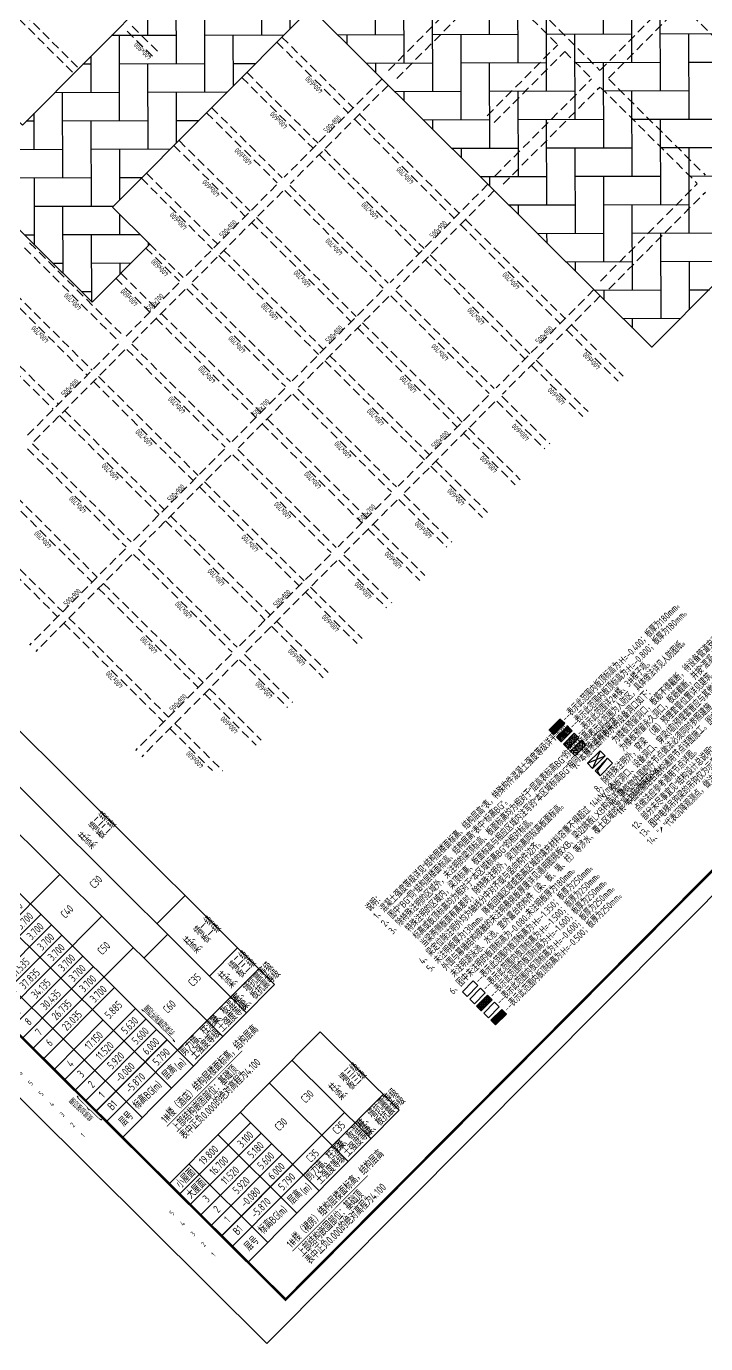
# Model space of a CAD drawing. Extents: x -10019161317 to 520012312, y -3104337261 to 7448155121.
# Drawn here: x 518829928 to 518868107, y 3499766253 to 3499840316 of the extents above; entities that cross this region are included whole.
import ezdxf
from ezdxf.enums import TextEntityAlignment as Align

# ---------------------------------------------------------------- set-up
doc = ezdxf.new("R2010")
doc.units = 0
doc.header["$LTSCALE"] = 1000
doc.header["$MEASUREMENT"] = 0
doc.linetypes.add('DASHED', pattern=[0.75, 0.5, -0.25])
doc.layers.get('0').update_dxf_attribs({"linetype": 'CONTINUOUS'})
for name, color, linetype in [('__覆盖_S-plan-20-模板施工说明_TEN259BT_设计区$0$S_PLAN_TEXT', 7, 'CONTINUOUS'), ('I区地下室基础图$0$S-DETL-TEXT_详图文字', 7, 'CONTINUOUS'), ('S02-levl-酒店_SEN24J8T_设计区$0$S02-levl_SEN243LM_设计区$0$S_TABL', 83, 'CONTINUOUS'), ('S02-levl-酒店_SEN24J8T_设计区$0$SD_TABL_NUMB', 7, 'CONTINUOUS'), ('S_BEAM', 4, 'DASHED'), ('S_BEAM_SECD_TEXT_VERT', 211, 'CONTINUOUS'), ('S_PLAN_TEXT', 7, 'CONTINUOUS'), ('S_PLAN_TOPC', 7, 'CONTINUOUS'), ('S_TABL', 83, 'CONTINUOUS'), ('S_TABL_NUMB', 7, 'CONTINUOUS')]:
    doc.layers.add(name, color=color, linetype=linetype)
doc.layers.add('DIM', color=3, linetype='CONTINUOUS', lineweight=0)
doc.layers.add('板边界', color=1, linetype='CONTINUOUS', lineweight=0)
doc.layers.add('S02-levl-酒店_SEN24J8T_设计区$0$S_POST_OTHE', color=110, linetype='CONTINUOUS', plot=False)
doc.layers.add('内框', color=8, linetype='CONTINUOUS', plot=False)
doc.styles.add('S02-levl-酒店_SEN24J8T_设计区$0$S02-levl_SEN243LM_设计区$0$TH-STYLE1', font='Stfangso_0.ttf', dxfattribs={"width": 0.7})
doc.styles.add('S02-levl-酒店_SEN24J8T_设计区$0$TH-STYLE3', font='tssdeng.shx', dxfattribs={"width": 0.7, "bigfont": 'tssdchn.shx'})
doc.styles.add('TH-STYLE3', font='tssdeng.shx', dxfattribs={"width": 0.7, "bigfont": 'tssdchn.shx'})
doc.styles.add('TSSD_Rein', font='tssdeng.shx', dxfattribs={"bigfont": 'hztxt.shx'})
doc.styles.add('样式 1', font='Tssdeng.shx', dxfattribs={"width": 0.7, "bigfont": 'Tssdchn.shx'})
doc.styles.add('黑体', font='simhei.ttf')

# ---------------------------------------------------------------- blocks, each defined once
blk = doc.blocks.new('THAPE_A0L_inner')
at = {"layer": '内框'}
blk.add_lwpolyline([(0, 0), (1189, 0), (1189, 841), (0, 841)], close=True, dxfattribs=at)
at = {"layer": '内框', "const_width": 1.4}
blk.add_lwpolyline([(25, 831), (25, 10), (1179, 10), (1179, 831)], close=True, dxfattribs=at)
at = {"layer": '内框', "style": '黑体', "width": 0.8}
blk.add_attdef('内框名称', (66.25, 846.96), '', height=9, dxfattribs=at)
blk = doc.blocks.new('CGB1')
at = {"layer": 'S_TABL'}
for p, q in [((-86636, -34144), (-86636, -40406)), ((-86636, -34144), (-74586, -34144)), ((-85061, -40406), (-85061, -34144)), ((-82735, -40406), (-82735, -34144)), ((-80976, -40406), (-80976, -34144)), ((-78642, -40406), (-78642, -34144)), ((-86636, -34977), (-80976, -34977)), ((-86636, -35810), (-80976, -35810)), ((-86636, -36644), (-80976, -36644)), ((-86636, -37477), (-80976, -37477)), ((-86636, -38310), (-76836, -38310)), ((-86636, -39144), (-78642, -39144)), ((-86636, -40406), (-78642, -40406))]:
    blk.add_line(p, q, dxfattribs=at)
for points in [[(-76836, -40406), (-76836, -34144)], [(-74586, -40406), (-74586, -34144)], [(-78642, -39144), (-74586, -39144)], [(-78642, -40406), (-77142, -40406), (-74586, -40406)]]:
    blk.add_lwpolyline(points, dxfattribs=at)
at = {"layer": 'S_TABL_NUMB', "const_width": 37.5}
blk.add_lwpolyline([(-84439, -41741), (-78436, -41741)], dxfattribs=at)
at = {"layer": 'S02-levl-酒店_SEN24J8T_设计区$0$S_POST_OTHE', "style": 'S02-levl-酒店_SEN24J8T_设计区$0$TH-STYLE3', "width": 0.7}
for s, p in [('5', (-87686, -35420)), ('4', (-87686, -36253)), ('3', (-87686, -37086)), ('2', (-87686, -37920)), ('1', (-87697, -38725))]:
    blk.add_text(s, height=300, rotation=0.62316, dxfattribs=at).set_placement(p, align=Align.MIDDLE)
at = {"layer": 'S_TABL_NUMB', "style": 'TH-STYLE3', "width": 0.7}
for s, p in [('小屋面', (-85758, -34552)), ('大屋面', (-85758, -35385)), ('3', (-85758, -36218)), ('2', (-85758, -37052)), ('1', (-85758, -37885)), ('B1', (-85758, -38718)), ('层号', (-85746, -39783)), ('(m)', (-83277, -39724)), ('(m)', (-81414, -39800))]:
    blk.add_text(s, height=450, rotation=359.99999, dxfattribs=at).set_placement(p, align=Align.MIDDLE)
for s, p in [('19.800', (-83316, -34811)), ('16.700', (-83339, -35644)), ('3.100', (-81359, -35644)), ('11.520', (-83316, -36477)), ('5.180', (-81359, -36477)), ('5.920', (-83316, -37311)), ('5.600', (-81359, -37311)), ('-0.080', (-83316, -38144)), ('6.000', (-81359, -38144)), ('-5.870', (-83316, -38977)), ('5.790', (-81359, -38977))]:
    blk.add_text(s, height=450, rotation=359.99999, dxfattribs=at).set_placement(p, align=Align.RIGHT)
for s, rotation, p in [('C30', 359.99999, (-80192, -36477)), ('C30', 359.99999, (-78035, -36417)), ('柱、墙三级', 358.8427, (-76491, -37134)), ('梁、板三级', 358.8427, (-76503, -37721)), ('C35', 359.99999, (-78035, -38917)), ('剪力墙、柱混凝', 359.99999, (-80933, -39671)), ('C35', 359.99999, (-80192, -38977)), ('梁、板混凝', 359.99999, (-78512, -39671)), ('柱、墙抗震等级', 358.8427, (-76801, -39681)), ('标高BG', 359.99999, (-84926, -39936)), ('层高', 359.99999, (-82586, -39930)), ('土强度等级', 359.99999, (-80666, -40246)), ('土强度等级', 359.99999, (-78486, -40246)), ('梁、板抗震等级', 358.8427, (-76812, -40268)), ('1#楼（裙房）结构层楼面标高，结构层高', 359.99999, (-84374, -41596)), ('上部结构嵌固部位：基础顶', 359.99999, (-84270, -42394)), ('表中正负0.000的绝对高程为4.100', 359.99999, (-84270, -43000))]:
    blk.add_text(s, height=450, rotation=rotation, dxfattribs=at).set_placement(p)
blk = doc.blocks.new('CGB')
at = {"layer": 'S_TABL'}
for p, q in [((46790, 346359), (46790, 325097)), ((46790, 346359), (58914, 346359)), ((48365, 325097), (48365, 346359)), ((50691, 325097), (50691, 346359)), ((52450, 325097), (52450, 346359)), ((54784, 325097), (54784, 346359)), ((46790, 345526), (52450, 345526)), ((46790, 344692), (52450, 344692)), ((46790, 343859), (52450, 343859)), ((46790, 343026), (52450, 343026)), ((46790, 342192), (52450, 342192)), ((46790, 341359), (52450, 341359)), ((46790, 340526), (52450, 340526)), ((46790, 339692), (52450, 339692)), ((46790, 338859), (52450, 338859)), ((46790, 338026), (54784, 338026)), ((46790, 337192), (52450, 337192)), ((46790, 336359), (52450, 336359)), ((46790, 335526), (52450, 335526)), ((46790, 334692), (54784, 334692)), ((46790, 333859), (52450, 333859)), ((46790, 333026), (52450, 333026)), ((46790, 332192), (54784, 332192)), ((56664, 332192), (58914, 332192)), ((46790, 331359), (52450, 331359)), ((54784, 331359), (56664, 331359)), ((46790, 330526), (50691, 330526)), ((46790, 329692), (52450, 329692)), ((46790, 328859), (52450, 328859)), ((46790, 328026), (52450, 328026)), ((56664, 328026), (58914, 328026)), ((46790, 327192), (52450, 327192)), ((46790, 326359), (54784, 326359)), ((46790, 325097), (54784, 325097))]:
    blk.add_line(p, q, dxfattribs=at)
for points in [[(56664, 325097), (56664, 346359)], [(58914, 325097), (58914, 346359)], [(54784, 326359), (58914, 326359)], [(54784, 325097), (56284, 325097), (58914, 325097)]]:
    blk.add_lwpolyline(points, dxfattribs=at)
at = {"layer": 'S_TABL_NUMB', "const_width": 37.5}
blk.add_lwpolyline([(48988, 323761), (54991, 323761)], dxfattribs=at)
at = {"layer": 'S02-levl-酒店_SEN24J8T_设计区$0$S02-levl_SEN243LM_设计区$0$S_TABL', "style": 'S02-levl-酒店_SEN24J8T_设计区$0$S02-levl_SEN243LM_设计区$0$TH-STYLE1'}
for s, height, width, p in [('}', 2000, 0.12, (52701, 328110)), ('{', 1500, 0.2, (46608, 327577))]:
    blk.add_text(s, height=height, rotation=0.62316, dxfattribs=dict(at, width=width)).set_placement(p, align=Align.MIDDLE)
at = {"layer": 'S02-levl-酒店_SEN24J8T_设计区$0$S_POST_OTHE', "style": 'S02-levl-酒店_SEN24J8T_设计区$0$TH-STYLE3', "width": 0.7}
for s, p in [('13', (45316, 345916)), ('12', (45316, 345083)), ('11', (45316, 344250)), ('9', (45316, 343416)), ('10', (45316, 342583)), ('9', (45316, 341750)), ('8', (45316, 340916)), ('8', (45316, 340083)), ('8', (45316, 339250)), ('8', (45316, 338416)), ('7', (45316, 337583)), ('7', (45316, 336750)), ('7', (45316, 335916)), ('6', (45316, 335083)), ('6', (45316, 334250)), ('6', (45316, 333416)), ('6', (45316, 332583)), ('6', (45316, 331750)), ('5', (45316, 330916)), ('5', (45316, 330083)), ('4', (45316, 329250)), ('3', (45316, 328416)), ('2', (45316, 327583)), ('1', (45304, 326777))]:
    blk.add_text(s, height=300, rotation=0.62316, dxfattribs=at).set_placement(p, align=Align.MIDDLE)
at = {"layer": 'S02-levl-酒店_SEN24J8T_设计区$0$SD_TABL_NUMB', "style": 'S02-levl-酒店_SEN24J8T_设计区$0$TH-STYLE3', "width": 0.7}
for s, rotation, p in [('底部加强范围', 90.62317, (46463, 327037)), ('约束边缘构件范围', 89.37683, (53098, 327184))]:
    blk.add_text(s, height=300, rotation=rotation, dxfattribs=at).set_placement(p)
at = {"layer": 'S_TABL_NUMB', "style": 'TH-STYLE3', "width": 0.7}
for s, p in [('小屋面', (47585, 345951)), ('大屋面', (47669, 345118)), ('21', (47669, 344284)), ('20', (47669, 343451)), ('19', (47669, 342618)), ('18', (47669, 341784)), ('17', (47669, 340951)), ('16', (47669, 340118)), ('15', (47669, 339284)), ('14', (47669, 338451)), ('13', (47669, 337618)), ('12', (47669, 336784)), ('11', (47669, 335951)), ('10', (47669, 335118)), ('9', (47669, 334284)), ('8', (47669, 333451)), ('7', (47669, 332618)), ('6', (47669, 331784)), ('4', (47669, 330118)), ('3', (47669, 329284)), ('2', (47669, 328451)), ('1', (47669, 327618)), ('B1', (47669, 326784)), ('层号', (47681, 325719)), ('(m)', (50150, 325779)), ('(m)', (52012, 325702))]:
    blk.add_text(s, height=450, rotation=359.99999, dxfattribs=at).set_placement(p, align=Align.MIDDLE)
for s, p in [('87.640', (50110, 345692)), ('83.190', (50088, 344859)), ('4.450', (52068, 344859)), ('79.135', (50110, 344025)), ('4.055', (52068, 344025)), ('75.135', (50088, 343192)), ('4.000', (52068, 343192)), ('71.135', (50110, 342359)), ('4.000', (52068, 342359)), ('67.435', (50088, 341525)), ('3.700', (52068, 341525)), ('63.735', (50110, 340692)), ('3.700', (52068, 340692)), ('60.035', (50088, 339859)), ('3.700', (52068, 339859)), ('56.335', (50110, 339025)), ('3.700', (52068, 339025)), ('52.635', (50088, 338192)), ('3.700', (52068, 338192)), ('48.935', (50110, 337359)), ('3.700', (52068, 337359)), ('45.235', (50088, 336525)), ('3.700', (52068, 336525)), ('41.535', (50110, 335692)), ('3.700', (52068, 335692)), ('37.835', (50088, 334859)), ('3.700', (52068, 334859)), ('34.135', (50110, 334025)), ('3.700', (52068, 334025)), ('30.435', (50088, 333192)), ('3.700', (52068, 333192)), ('26.735', (50110, 332359)), ('3.700', (52068, 332359)), ('23.035', (50088, 331525)), ('3.700', (52068, 331525)), ('5.885', (52068, 330292)), ('17.150', (50088, 329859)), ('11.520', (50110, 329025)), ('5.630', (52068, 329025)), ('5.920', (50110, 328192)), ('5.600', (52068, 328192)), ('-0.080', (50110, 327359)), ('6.000', (52068, 327359)), ('-5.870', (50110, 326525)), ('5.790', (52068, 326525))]:
    blk.add_text(s, height=450, rotation=359.99999, dxfattribs=at).set_placement(p, align=Align.RIGHT)
for s, p in [('C30', (53235, 342296)), ('柱、墙二级', (57015, 338328)), ('梁、板二级', (57015, 337741)), ('C40', (53235, 336043)), ('C30', (55569, 336068)), ('C50', (53235, 333125)), ('柱、墙一级', (57015, 330010)), ('梁、板一级', (57015, 329423)), ('C60', (53507, 328192)), ('C35', (55569, 328252)), ('柱、墙二级', (57015, 327242)), ('梁、板二级', (57015, 326655)), ('标高BG', (48501, 325567)), ('层高', (50841, 325573)), ('剪力墙、柱混凝', (52494, 325832)), ('梁、板混凝', (54915, 325832)), ('柱、墙抗震等级', (56711, 325832)), ('土强度等级', (52761, 325256)), ('土强度等级', (54940, 325256)), ('梁、板抗震等级', (56711, 325245)), ('1#楼（酒店）结构层楼面标高，结构层高', (49053, 323906)), ('表中正负0.000的绝对高程为4.100', (49157, 322503)), ('上部结构嵌固部位：基础顶', (49157, 323109))]:
    blk.add_text(s, height=450, rotation=359.99999, dxfattribs=at).set_placement(p)

msp = doc.modelspace()

# ---------------------------------------------------------------- hatches: boundary and pattern name
at = {"transparency": 33554585}
h = msp.add_hatch(dxfattribs=at)
h.set_pattern_fill('AR-HBONE', color=256, scale=400, style=0)
h.set_pattern_definition([(90.1573, (518774045.8, 3499953226.2), (-1604.387, 1595.6), [4800, -1600]), (180.1573, (518774041.4, 3499954826.2), (-1604.387, 1595.6), [4800, -1600])])
edge = h.paths.add_edge_path()
edge.add_line((518926254.3366, 3499890719.8027), (518925343.9392, 3499894058.7823))
edge.add_line((518925343.9392, 3499894058.7823), (518924105.0752, 3499896358.3784))
edge.add_line((518924105.0752, 3499896358.3784), (518922603.6995, 3499898212.0496))
edge.add_line((518922603.6995, 3499898212.0496), (518916911.281, 3499903873.2916))
edge.add_line((518916911.281, 3499903873.2916), (518917087.5716, 3499904050.5531))
edge.add_line((518917087.5716, 3499904050.5531), (518916591.2396, 3499904544.1668))
edge.add_line((518916591.2396, 3499904544.1668), (518916582.2525, 3499904535.1302))
edge.add_line((518916582.2525, 3499904535.1302), (518912348.8804, 3499909708.8961))
edge.add_line((518912348.8804, 3499909708.8961), (518912440.2221, 3499909800.7408))
edge.add_line((518912440.2221, 3499909800.7408), (518911943.89, 3499910294.3545))
edge.add_line((518911943.89, 3499910294.3545), (518911450.2763, 3499909798.0224))
edge.add_line((518911450.2763, 3499909798.0224), (518911468.0025, 3499909780.3934))
edge.add_line((518911468.0025, 3499909780.3934), (518900855.3077, 3499899109.2542))
edge.add_line((518900855.3077, 3499899109.2542), (518900837.5816, 3499899126.8833))
edge.add_line((518900837.5816, 3499899126.8833), (518897205.9911, 3499895475.2934))
edge.add_line((518897205.9911, 3499895475.2934), (518881217.0084, 3499911376.7063))
edge.add_line((518881217.0084, 3499911376.7063), (518867395.8323, 3499897479.4165))
edge.add_line((518867395.8323, 3499897479.4165), (518879165.9928, 3499885773.7198))
edge.add_line((518879165.9928, 3499885773.7198), (518879698.356, 3499885032.713))
edge.add_line((518879698.356, 3499885032.713), (518868063.1757, 3499873333.4575))
edge.add_line((518868063.1757, 3499873333.4575), (518867425.0359, 3499873968.1023))
edge.add_line((518867425.0359, 3499873968.1023), (518863194.0587, 3499869713.8249))
edge.add_line((518863194.0587, 3499869713.8249), (518863832.1979, 3499869079.1807))
edge.add_line((518863832.1979, 3499869079.1807), (518829702.3351, 3499834761.364))
edge.add_line((518829702.3351, 3499834761.364), (518829418.7137, 3499835043.4319))
edge.add_line((518829418.7137, 3499835043.4319), (518829207.1757, 3499834830.714))
edge.add_line((518829207.1757, 3499834830.714), (518821655.8336, 3499842340.6982))
edge.add_line((518821655.8336, 3499842340.6982), (518811113.6381, 3499831740.5299))
edge.add_line((518811113.6381, 3499831740.5299), (518817495.0645, 3499825393.9981))
edge.add_line((518817495.0645, 3499825393.9981), (518820104.1655, 3499828017.4675))
edge.add_line((518820104.1655, 3499828017.4675), (518815211.7492, 3499832883.0887))
edge.add_line((518815211.7492, 3499832883.0887), (518820324.1764, 3499838023.6703))
edge.add_line((518820324.1764, 3499838023.6703), (518833618.7855, 3499824801.8742))
edge.add_line((518833618.7855, 3499824801.8742), (518836862.5363, 3499828063.4885))
edge.add_line((518836862.5363, 3499828063.4885), (518834770.7631, 3499830143.8053))
edge.add_line((518834770.7631, 3499830143.8053), (518845912.3296, 3499841346.7289))
edge.add_line((518845912.3296, 3499841346.7289), (518865092.1069, 3499822271.9967))
edge.add_line((518865092.1069, 3499822271.9967), (518921682.8187, 3499878678.0165))
edge.add_arc((518912868.9209, 3499888912.7595), 13506.8412, 310.734186066, 367.688497263)
h.paths.add_polyline_path([(518887377.9936, 3499901617.8921), (518888911.8879, 3499903159.9309), (518890294.452, 3499901784.9388), (518888760.7107, 3499900242.7461)], flags=16)
h = msp.add_hatch()
h.set_pattern_fill('STARS', color=256, scale=400)
h.set_pattern_definition([(45.15729, (518909503.26, 3499975129.57), (-61.405125, 61.0689), [50, -50]), (105.15729, (518909503.26, 3499975129.57), (-83.58978, -22.64395), [50, -50]), (165.15729, (518909490.18, 3499975177.83), (-22.184656, -83.71285), [50, -50])])
h.paths.add_polyline_path([(518860376.9829, 3499799693.2659), (518860987.5459, 3499800307.192), (518860724.6209, 3499800568.6767), (518860114.0579, 3499799954.7507)])
h = msp.add_hatch()
h.set_pattern_fill('AR-HBONE', color=256, scale=30, style=0)
h.set_pattern_definition([(90.1573, (518834395.67, 3499853654.68), (-120.329, 119.6701), [360, -120]), (180.1573, (518834395.34, 3499853774.68), (-120.329, 119.6701), [360, -120])])
h.paths.add_polyline_path([(518860778.0856, 3499799299.2252), (518861388.6486, 3499799913.1512), (518861125.7236, 3499800174.636), (518860515.1605, 3499799560.71)])
at = {"layer": 'I区地下室基础图$0$S-DETL-TEXT_详图文字'}
h = msp.add_hatch(dxfattribs=at)
h.set_pattern_fill('SACNCR', color=256, scale=400, style=0)
h.set_pattern_definition([(90.15729, (518828542.035, 3499830281.985), (-37.49986, -0.102947), []), (90.15729, (518828560.734, 3499830300.786), (-37.49986, -0.102947), [0, -37.5])])
h.paths.add_polyline_path([(518859573.5346, 3499800497.1786), (518860184.0976, 3499801111.1047), (518859921.1726, 3499801372.5894), (518859310.6096, 3499800758.6634)])
h = msp.add_hatch(dxfattribs=at)
h.set_pattern_fill('TRIANG', color=256, scale=200, style=0)
h.set_pattern_definition([(105.1573, (518833992.274, 3499854055.875), (-72.497455, 19.21247), [37.5, -37.5]), (165.1573, (518833992.274, 3499854055.875), (-52.88721, -53.178404), [37.5, -37.5]), (45.1573, (518833956.025, 3499854065.48), (-19.61024, 72.39087), [37.5, -37.5])])
h.paths.add_polyline_path([(518859987.4336, 3499800085.5469), (518860597.9966, 3499800699.473), (518860335.0716, 3499800960.9577), (518859724.5086, 3499800347.0317)])
h = msp.add_hatch(dxfattribs=at)
h.set_pattern_fill('ANSI37', color=256, scale=700, style=0)
h.set_pattern_definition([(90.1573, (518833992.27, 3499854055.875), (-87.49967, -0.24022), []), (180.1573, (518833992.27, 3499854055.875), (0.24022, -87.49967), [])])
h.paths.add_polyline_path([(518855497.8243, 3499784973.9869), (518856108.3873, 3499785587.9129), (518855845.4623, 3499785849.3977), (518855234.8993, 3499785235.4716)])
h = msp.add_hatch(dxfattribs=at)
h.set_pattern_fill('AR-PARQ1,_O', color=256, scale=20, angle=0.000039053)
h.set_pattern_definition([(135.15734, (518833992.27, 3499854055.88), (-339.41, -0.93204), [240, -240]), (135.15734, (518834020.48, 3499854084.24), (-339.41, -0.93204), [240, -240]), (135.15734, (518834048.69, 3499854112.6), (-339.41, -0.93204), [240, -240]), (135.15734, (518834076.9, 3499854140.96), (-339.41, -0.93204), [240, -240]), (135.15734, (518834105.1, 3499854169.32), (-339.41, -0.93204), [240, -240]), (135.15734, (518834133.3, 3499854197.68), (-339.41, -0.93204), [240, -240]), (135.15734, (518834161.51, 3499854226.05), (-339.41, -0.93204), [240, -240]), (45.15734, (518833822.1, 3499854225.11), (339.41, 0.93204), [240, -240]), (45.15734, (518833793.74, 3499854253.32), (339.41, 0.93204), [240, -240]), (45.15734, (518833765.38, 3499854281.53), (339.41, 0.93204), [240, -240]), (45.15734, (518833737.02, 3499854309.73), (339.41, 0.93204), [240, -240]), (45.15734, (518833708.66, 3499854337.94), (339.41, 0.93204), [240, -240]), (45.15734, (518833680.3, 3499854366.15), (339.41, 0.93204), [240, -240]), (45.15734, (518833651.93, 3499854394.35), (339.41, 0.93204), [240, -240])])
h.paths.add_polyline_path([(518856301.8401, 3499784169.509), (518856912.4031, 3499784783.435), (518856649.4781, 3499785044.9198), (518856038.9151, 3499784430.9937)])
at = {"layer": 'S_PLAN_TEXT'}
msp.add_hatch(color=256, dxfattribs=at).paths.add_polyline_path([(518862173.6013, 3499798175.9234), (518862031.4038, 3499798458.3767), (518862595.1454, 3499799167.0342), (518861889.983, 3499798457.9884)])

# ---------------------------------------------------------------- linework, layer by layer
at = {"layer": '__覆盖_S-plan-20-模板施工说明_TEN259BT_设计区$0$S_PLAN_TEXT'}
msp.add_solid([(518865672.3355, 3499795277.9013), (518865564.9487, 3499795313.7271), (518865623.7625, 3499794942.7122)], dxfattribs=at)
at = {"layer": 'I区地下室基础图$0$S-DETL-TEXT_详图文字'}
for points in [[(518859573.5346, 3499800497.1786), (518860184.0976, 3499801111.1047), (518859921.1726, 3499801372.5894), (518859310.6096, 3499800758.6634)], [(518859987.4336, 3499800085.5469), (518860597.9966, 3499800699.473), (518860335.0716, 3499800960.9577), (518859724.5086, 3499800347.0317)], [(518860376.9829, 3499799693.2659), (518860987.5459, 3499800307.192), (518860724.6209, 3499800568.6767), (518860114.0579, 3499799954.7507)], [(518860778.0856, 3499799299.2252), (518861388.6486, 3499799913.1512), (518861125.7236, 3499800174.636), (518860515.1605, 3499799560.71)], [(518854696.6732, 3499785770.7494), (518855307.2362, 3499786384.6754), (518855044.3112, 3499786646.1602), (518854433.7482, 3499786032.2341)], [(518855110.5722, 3499785359.1177), (518855721.1352, 3499785973.0437), (518855458.2102, 3499786234.5285), (518854847.6472, 3499785620.6024)], [(518855497.8243, 3499784973.9869), (518856108.3873, 3499785587.9129), (518855845.4623, 3499785849.3977), (518855234.8993, 3499785235.4716)], [(518855895.3711, 3499784573.7514), (518856505.9341, 3499785187.6774), (518856243.0091, 3499785449.1621), (518855632.4461, 3499784835.2361)], [(518856301.8401, 3499784169.509), (518856912.4031, 3499784783.435), (518856649.4781, 3499785044.9198), (518856038.9151, 3499784430.9937)]]:
    msp.add_lwpolyline(points, close=True, dxfattribs=at)
at = {"layer": 'S_BEAM'}
for p, q in [((518823941.6329, 3499846837.1505), (518832875.6099, 3499837952.107)), ((518823659.568, 3499846553.5321), (518832593.5449, 3499837668.4887)), ((518850288.4766, 3499837840.8184), (518855735.8564, 3499843318.1971)), ((518856672.8179, 3499843303.0922), (518862167.9228, 3499837838.0833)), ((518850749.3564, 3499837382.4628), (518856196.7362, 3499842859.8415)), ((518856196.7362, 3499842859.8415), (518859795.1438, 3499839281.142)), ((518862185.5519, 3499837855.8095), (518866275.4941, 3499841968.2751)), ((518862646.4317, 3499837397.4539), (518866736.3738, 3499841509.9195)), ((518866789.4552, 3499841492.3875), (518872213.6555, 3499836097.8949)), ((518837010.3262, 3499838635.2141), (518835556.7814, 3499840080.7975)), ((518837292.3911, 3499838918.8325), (518835838.8463, 3499840364.4159)), ((518844008.4244, 3499839432.3286), (518848014.6204, 3499835448.0754)), ((518844290.4849, 3499839715.9514), (518848296.6853, 3499835731.6938)), ((518855828.6051, 3499835292.7595), (518859795.1438, 3499839281.142)), ((518856218.5803, 3499834904.9201), (518860185.1189, 3499838893.3026)), ((518860185.1189, 3499838893.3026), (518861709.5672, 3499837377.2036)), ((518842033.9695, 3499837447.0004), (518846040.1659, 3499833462.7469)), ((518842316.03, 3499837730.6231), (518846322.2308, 3499833746.3652)), ((518849918.5603, 3499837362.5011), (518844418.2943, 3499831831.943)), ((518850273.0832, 3499837009.9199), (518844772.8172, 3499831479.3618)), ((518856262.1875, 3499831899.8248), (518861691.9382, 3499837359.4774)), ((518862664.2549, 3499837344.4696), (518868088.4552, 3499831949.977)), ((518856723.0672, 3499831441.4692), (518862152.818, 3499836901.1219)), ((518862205.8993, 3499836883.5898), (518867630.0996, 3499831489.0972)), ((518840341.6315, 3499835745.2589), (518844312.3304, 3499831796.3084)), ((518840059.5665, 3499835461.6406), (518844030.2654, 3499831512.6901)), ((518848369.1433, 3499835095.4943), (518853970.6061, 3499829524.712)), ((518848651.2083, 3499835379.1127), (518854252.671, 3499829808.3304)), ((518838226.1752, 3499833618.0708), (518842232.2894, 3499829633.8989)), ((518838508.2357, 3499833901.6935), (518842514.3543, 3499829917.5173)), ((518846676.7538, 3499833393.7841), (518852278.2165, 3499827823.0018)), ((518846394.6889, 3499833110.1657), (518851996.1516, 3499827539.3835)), ((518836674.8532, 3499832058.1348), (518840680.9323, 3499828073.9979)), ((518836392.7927, 3499831774.5121), (518840398.8674, 3499827790.3795)), ((518843995.1969, 3499831406.5154), (518838918.028, 3499826301.3846)), ((518844455.693, 3499831089.5927), (518849986.2511, 3499825589.3267)), ((518844737.7579, 3499831373.2111), (518850268.3161, 3499825872.945)), ((518855874.5449, 3499831439.1366), (518850374.2789, 3499825908.5785)), ((518856229.0678, 3499831086.5554), (518850728.8018, 3499825555.9973)), ((518862200.446, 3499825994.0894), (518867630.1967, 3499831453.742)), ((518844349.7198, 3499831053.9342), (518839272.5509, 3499825948.8034)), ((518862661.3258, 3499825535.7339), (518868091.0765, 3499830995.3864)), ((518842586.8124, 3499829281.3178), (518848188.2751, 3499823710.5355)), ((518842868.8773, 3499829564.9361), (518848470.3401, 3499823994.1539)), ((518854325.1291, 3499829172.1309), (518859926.5918, 3499823601.3486)), ((518854607.194, 3499829455.7492), (518860208.6567, 3499823884.967)), ((518830109.4393, 3499828151.0488), (518835427.2837, 3499822862.3315)), ((518829827.3743, 3499827867.4305), (518835145.2187, 3499822578.7131)), ((518836650.9847, 3499827850.8543), (518838530.0028, 3499825982.1281)), ((518836862.5329, 3499828063.5675), (518838741.5515, 3499826194.8419)), ((518840753.3904, 3499827437.7984), (518846354.8531, 3499821867.0161)), ((518841035.4553, 3499827721.4168), (518846636.918, 3499822150.6345)), ((518852632.7395, 3499827470.4207), (518858234.2023, 3499821899.6384)), ((518852350.6746, 3499827186.8023), (518857952.1373, 3499821616.0201)), ((518827958.4953, 3499826059.1539), (518833347.2443, 3499820699.9204)), ((518828240.5602, 3499826342.7723), (518833629.3092, 3499820983.5387)), ((518834958.5852, 3499826149.1346), (518836873.0558, 3499824245.15)), ((518835240.6501, 3499826432.753), (518837155.1208, 3499824528.7683)), ((518838494.9306, 3499825875.9571), (518835533.2491, 3499822897.9644)), ((518838849.4535, 3499825523.3758), (518835887.772, 3499822545.3832)), ((518838955.4304, 3499825559.0307), (518844485.9839, 3499820058.7693)), ((518839237.4953, 3499825842.6491), (518844768.0489, 3499820342.3876)), ((518849951.1816, 3499825483.151), (518844874.0127, 3499820378.0201)), ((518850411.6787, 3499825166.2293), (518855942.2368, 3499819665.9633)), ((518850693.7437, 3499825449.8476), (518856224.3018, 3499819949.5816)), ((518861830.5296, 3499825515.7721), (518856330.2636, 3499819985.214)), ((518862185.0525, 3499825163.1909), (518856684.7865, 3499819632.6328)), ((518826336.622, 3499824428.3483), (518831725.3709, 3499819069.1148)), ((518850305.7045, 3499825130.5697), (518845228.5356, 3499820025.4389)), ((518826054.557, 3499824144.73), (518831443.306, 3499818785.4964)), ((518837227.5788, 3499823892.5688), (518842829.0415, 3499818321.7865)), ((518837509.6437, 3499824176.1872), (518843111.1065, 3499818605.4049)), ((518848542.7981, 3499823357.9544), (518854144.2608, 3499817787.1721)), ((518848824.863, 3499823641.5727), (518854426.3258, 3499818070.7905)), ((518860281.1148, 3499823248.7675), (518863188.2001, 3499820357.6049)), ((518860563.1797, 3499823532.3858), (518863470.265, 3499820641.2233)), ((518835110.1518, 3499822472.5369), (518829962.4669, 3499817296.5017)), ((518835852.7112, 3499822439.2341), (518841383.2694, 3499816938.9681)), ((518835464.6747, 3499822119.9557), (518830316.9898, 3499816943.9205)), ((518835570.6462, 3499822155.6158), (518841101.2044, 3499816655.3497)), ((518846709.3761, 3499821514.435), (518852310.8388, 3499815943.6527)), ((518846991.441, 3499821798.0533), (518852592.9038, 3499816227.2711)), ((518858588.7252, 3499821547.0573), (518861495.8102, 3499818655.895)), ((518858306.6603, 3499821263.4389), (518861213.7452, 3499818372.2767)), ((518833701.7672, 3499820347.3392), (518839303.23, 3499814776.557)), ((518833983.8321, 3499820630.9576), (518839585.2949, 3499815060.1753)), ((518844450.9153, 3499819952.5926), (518841489.2338, 3499816974.6)), ((518844805.4382, 3499819600.0114), (518841843.7567, 3499816622.0187)), ((518844911.4114, 3499819635.6719), (518850441.9696, 3499814135.4059)), ((518845193.4764, 3499819919.2902), (518850724.0346, 3499814419.0242)), ((518855907.1662, 3499819559.7865), (518850829.9973, 3499814454.6556)), ((518856367.6644, 3499819242.8659), (518859062.0426, 3499816563.2455)), ((518856649.7294, 3499819526.4842), (518859344.1075, 3499816846.8638)), ((518832079.8939, 3499818716.5336), (518837681.3567, 3499813145.7513)), ((518856261.6891, 3499819207.2053), (518851184.5202, 3499814102.0744)), ((518831797.829, 3499818432.9152), (518837399.2917, 3499812862.133)), ((518843183.5645, 3499817969.2054), (518848785.0273, 3499812398.4231)), ((518843465.6294, 3499818252.8238), (518849067.0922, 3499812682.0415)), ((518854498.7838, 3499817434.5909), (518857405.9509, 3499814543.3471)), ((518854780.8487, 3499817718.2093), (518857688.0158, 3499814826.9654)), ((518829999.863, 3499816554.154), (518835530.4211, 3499811053.888)), ((518830281.9279, 3499816837.7723), (518835812.4861, 3499811337.5063)), ((518841066.1364, 3499816549.1724), (518835918.4515, 3499811373.1372)), ((518841808.6969, 3499816515.8707), (518847339.2551, 3499811015.6046)), ((518841420.6593, 3499816196.5912), (518836272.9744, 3499811020.556)), ((518841526.632, 3499816232.2523), (518847057.1901, 3499810731.9863)), ((518852665.3618, 3499815591.0716), (518855572.5684, 3499812699.7884)), ((518852947.4267, 3499815874.6899), (518855854.6334, 3499812983.4067)), ((518828307.2855, 3499814923.148), (518833908.7483, 3499809352.3657)), ((518828025.2206, 3499814639.5296), (518833626.6833, 3499809068.7474)), ((518839657.7529, 3499814423.9758), (518845259.2157, 3499808853.1935)), ((518839939.8179, 3499814707.5942), (518845541.2806, 3499809136.8119)), ((518850406.8999, 3499814029.2281), (518847445.2185, 3499811051.2355)), ((518850761.4228, 3499813676.6469), (518847799.7413, 3499810698.6543)), ((518850867.3971, 3499813712.3085), (518853561.7763, 3499811032.6871)), ((518851149.4621, 3499813995.9268), (518853843.8412, 3499811316.3054)), ((518826086.0242, 3499812689.6533), (518831687.487, 3499807118.8711)), ((518826368.0891, 3499812973.2717), (518831969.5519, 3499807402.4894)), ((518838035.8796, 3499812793.1702), (518843637.3424, 3499807222.3879)), ((518837753.8147, 3499812509.5518), (518843355.2775, 3499806938.7696)), ((518849139.5502, 3499812045.842), (518852046.8329, 3499809154.4832)), ((518849421.6152, 3499812329.4603), (518852328.8978, 3499809438.1015)), ((518835495.3541, 3499810947.7097), (518830100.8711, 3499805523.5171)), ((518835849.877, 3499810595.1284), (518830455.3941, 3499805170.9359)), ((518835955.8487, 3499810630.7906), (518841486.4069, 3499805130.5246)), ((518836237.9137, 3499810914.4089), (518841768.4718, 3499805414.1429)), ((518847022.1211, 3499810625.8079), (518841874.4362, 3499805449.7727)), ((518847764.6826, 3499810592.5072), (518850459.0624, 3499807912.8853)), ((518847376.644, 3499810273.2267), (518842228.9591, 3499805097.1915)), ((518847482.6177, 3499810308.8889), (518850176.9974, 3499807629.2669)), ((518834263.2712, 3499808999.7846), (518839864.734, 3499803429.0023)), ((518833981.2063, 3499808716.1662), (518839582.6691, 3499803145.3839)), ((518845613.7387, 3499808500.6124), (518848520.8286, 3499805609.4453)), ((518845895.8036, 3499808784.2308), (518848802.8935, 3499805893.0636)), ((518832042.0099, 3499806766.2899), (518837643.4727, 3499801195.5077)), ((518832324.0749, 3499807049.9083), (518837925.5376, 3499801479.126)), ((518843991.8653, 3499806869.8068), (518846898.9534, 3499803978.6415)), ((518843709.8004, 3499806586.1884), (518846616.8884, 3499803695.0232)), ((518841451.3388, 3499805024.3452), (518836056.8568, 3499799600.1537)), ((518841805.8617, 3499804671.764), (518836411.3798, 3499799247.5725)), ((518841911.8344, 3499804707.4272), (518844606.2152, 3499802027.8042)), ((518842193.8994, 3499804991.0455), (518844888.2801, 3499802311.4225)), ((518840219.2569, 3499803076.4212), (518843126.3247, 3499800185.2761)), ((518839937.192, 3499802792.8028), (518842844.2598, 3499799901.6577)), ((518837997.9957, 3499800842.9265), (518840384.8019, 3499798469.1933)), ((518838280.0606, 3499801126.5449), (518840944.7193, 3499798476.4812))]:
    msp.add_line(p, q, dxfattribs=at)
at = {"layer": 'S_PLAN_TEXT'}
for points in [[(518861464.5555, 3499798881.0858), (518861748.1738, 3499798599.0209), (518862453.3363, 3499799308.0667), (518862169.7179, 3499799590.1316), (518861464.5555, 3499798881.0858), (518862453.3363, 3499799308.0667), (518862169.7179, 3499799590.1316), (518861748.1738, 3499798599.0209)], [(518862173.6013, 3499798175.9234), (518862878.7637, 3499798884.9692), (518862595.1454, 3499799167.0342), (518861889.983, 3499798457.9884), (518862173.6013, 3499798175.9234), (518862031.4038, 3499798458.3767), (518862595.1454, 3499799167.0342)]]:
    msp.add_lwpolyline(points, dxfattribs=at)
at = {"layer": 'S_PLAN_TOPC', "color": 6, "const_width": 80}
for points in [[(518833846.901, 3499779322.4604), (518837838.2506, 3499783335.8375)], [(518840900.3834, 3499772307.5533), (518844891.733, 3499776320.9304)]]:
    msp.add_lwpolyline(points, dxfattribs=at)
at = {"layer": '板边界', "linetype": 'ByBlock'}
msp.add_lwpolyline([(518863832.1979, 3499869079.1807), (518829702.3351, 3499834761.364), (518829418.7137, 3499835043.4319), (518829207.1757, 3499834830.714), (518821655.8336, 3499842340.6982), (518811113.652, 3499831740.4604), (518817495.0645, 3499825393.9981), (518820104.1655, 3499828017.4675), (518815211.7492, 3499832883.0887), (518820324.1764, 3499838023.6703), (518833618.7855, 3499824801.8742), (518836862.5363, 3499828063.4885), (518834770.7631, 3499830143.8053), (518845912.3296, 3499841346.7289), (518865092.1244, 3499822271.9793), (518921426.9369, 3499878926.9846, 0.2580388579)], format="xyb", dxfattribs=at)

# ---------------------------------------------------------------- block references
at = {"layer": 'DIM', "rotation": 45.15766774840534}
for name, p in [('CGB', (519032847.9694, 3499515423.5344)), ('CGB1', (518874828.8358, 3499860752.0313))]:
    msp.add_blockref(name, p, dxfattribs=at)
at = {"layer": '内框', "xscale": 100, "yscale": 100, "zscale": 100, "rotation": 45.15729833413873}
msp.add_blockref('THAPE_A0L_inner', (518843443.3116, 3499766252.6441), dxfattribs=at)

# ---------------------------------------------------------------- texts
at = {"layer": 'S_BEAM_SECD_TEXT_VERT', "linetype": 'Continuous', "style": '样式 1', "width": 0.7}
for s, rotation, p in [('400x800', 135.157339287, (518836577.2887, 3499839036.3516)), ('400x600', 135.157339287, (518846201.9019, 3499837127.9006)), ('400x600', 135.157339287, (518844227.4471, 3499835142.5724)), ('500x800', 45.157339306, (518847224.2743, 3499834714.2708)), ('400x600', 135.157339287, (518842228.9766, 3499833094.2974)), ('400x700', 135.157339287, (518851326.4152, 3499832031.4246)), ('400x600', 135.157339287, (518840419.6527, 3499831313.6428)), ('400x700', 135.157339287, (518849351.9604, 3499830046.0963)), ('400x600', 135.157339287, (518838586.2703, 3499829470.0841)), ('500x800', 45.157339306, (518841372.7084, 3499828830.2256)), ('500x900', 45.157339306, (518853180.26, 3499828790.9073)), ('400x700', 135.157339287, (518847334.1072, 3499828017.1287)), ('400x600', 135.157339287, (518837536.6084, 3499826847.0721)), ('400x700', 135.157339287, (518845544.166, 3499826217.1667)), ('400x700', 135.157339287, (518857282.4009, 3499826108.0611)), ('400x700', 135.157339287, (518832642.8425, 3499824944.3877)), ('400x600', 135.157339287, (518835819.2963, 3499825170.1501)), ('500x700', 45.157339306, (518837263.6283, 3499824698.338)), ('400x700', 135.157339287, (518843710.7835, 3499824373.608)), ('400x700', 135.157339287, (518855307.9461, 3499824122.7329)), ('400x700', 135.157339287, (518830809.4149, 3499823100.854)), ('500x800', 45.157339306, (518847328.6941, 3499822906.8621)), ('500x800', 45.157339306, (518859136.2457, 3499822867.5439)), ('400x700', 135.157339287, (518841877.2505, 3499822530.219)), ('400x700', 135.157339287, (518853290.0929, 3499822093.7653)), ('400x600', 135.157339287, (518861802.5686, 3499821612.6514)), ('400x700', 135.157339287, (518840185.048, 3499820828.3028)), ('500x900', 45.157339306, (518832485.3834, 3499819893.5713)), ('400x700', 135.157339287, (518851500.1517, 3499820293.8033)), ('400x700', 135.157339287, (518838492.4714, 3499819126.7986)), ('500x700', 45.157339306, (518843219.614, 3499818774.9746)), ('400x600', 135.157339287, (518859828.1138, 3499819627.3232)), ('400x700', 135.157339287, (518849666.7692, 3499818450.2446)), ('400x600', 135.157339287, (518857810.2606, 3499817598.3556)), ('400x700', 135.157339287, (518836659.0437, 3499817283.2649)), ('500x800', 45.157339306, (518853284.6798, 3499816983.4987)), ('400x700', 135.157339287, (518847833.2362, 3499816606.8556)), ('400x700', 135.157339287, (518834755.1036, 3499815368.8428)), ('400x600', 135.157339287, (518856020.3194, 3499815798.3936)), ('400x700', 135.157339287, (518846141.0337, 3499814904.9394)), ('500x900', 45.157339306, (518838441.3691, 3499813970.2079)), ('400x600', 135.157339287, (518854186.9369, 3499813954.8348)), ('400x700', 135.157339287, (518832921.6891, 3499813525.3359)), ('400x700', 135.157339287, (518844448.4571, 3499813203.4352)), ('500x700', 45.157339306, (518849175.5997, 3499812851.6111)), ('400x700', 135.157339287, (518830964.8431, 3499811557.7539)), ('400x600', 135.157339287, (518852353.4039, 3499812111.4458)), ('400x700', 135.157339287, (518842615.0294, 3499811359.9015)), ('400x600', 135.157339287, (518850661.2014, 3499810409.5296)), ('400x700', 135.157339287, (518840711.0893, 3499809445.4794)), ('400x600', 135.157339287, (518848968.6248, 3499808708.0254)), ('500x900', 45.157339306, (518832608.9177, 3499808105.651)), ('500x800', 45.157339306, (518844397.3549, 3499808046.8445)), ('400x700', 135.157339287, (518838877.6748, 3499807601.9724)), ('400x600', 135.157339287, (518847135.1971, 3499806864.4917)), ('400x700', 135.157339287, (518836920.8288, 3499805634.3904)), ('400x600', 135.157339287, (518845231.257, 3499804950.0696)), ('400x700', 135.157339287, (518834981.6743, 3499803684.4726)), ('400x600', 135.157339287, (518843397.8425, 3499803106.5627)), ('500x800', 45.157339306, (518838564.9034, 3499802182.2876)), ('400x600', 135.157339287, (518841440.9965, 3499801138.9807)), ('400x600', 135.157339287, (518839501.842, 3499799189.0628))]:
    msp.add_text(s, height=300, rotation=rotation, dxfattribs=at).set_placement(p, align=Align.CENTER)
at = {"layer": 'S_PLAN_TEXT', "width": 0.7}
for s, height, rotation, style, p in [('\u3000\u3000\u3000\u3000\u3000\u3000\u3000为楼板预留洞口，板筋不得截断，待设备管道安装完毕后用C35混凝土逐层封堵；', 400, 45.157334029, 'TSSD_Rein', (518861219.302, 3499798067.2365)), ('--表示此范围内板顶标高为:H=-0.400；板厚为180mm。', 400.00002, 45.154472452, 'TH-STYLE3', (518860252.9123, 3499801200.6214)), ('10、建筑物外围构件节点做法必须同时参照建施，并按其要求设置预埋件，如遇矛盾应及时与设计单位联系。', 400, 45.157334029, 'TSSD_Rein', (518862921.0119, 3499796374.8467)), ('\u3000\u3000\u3000\u3000\u3000\u3000\u3000为楼板预留永久洞口，板筋截断，并按“混凝土结构设计总说明”进行洞口补强。', 400, 45.157334029, 'TSSD_Rein', (518861644.7295, 3499797644.1391)), ('--表示此范围内板顶标高为:H=-0.800；板厚为180mm。', 400.00002, 45.154472452, 'TH-STYLE3', (518860666.8113, 3499800788.9897)), ('11、本图纸需结合结构通用节点详图施工。图中所示结构通用节点索引仅为局部示意，其余类似部位的节', 400, 45.157334029, 'TSSD_Rein', (518863346.4394, 3499795951.7492)), ('--表示此范围为人防区，具体做法详见人防图纸。', 400.00002, 45.154472452, 'TH-STYLE3', (518861457.4632, 3499800002.668)), ('8、除特殊注明外，穿梁 （墙）预埋套管位置详见建筑、设备等相关图纸。', 400, 45.157334029, 'TSSD_Rein', (518862070.1569, 3499797221.0416)), ('9、楼板洞口、设备洞口、穿梁(墙)预埋套管应与其他专业相关图纸核对后方可施工。', 400, 45.157334029, 'TSSD_Rein', (518862495.5844, 3499796797.9441)), ('--表示此范围详2#楼、3#楼子项。', 400.00002, 45.154472452, 'TH-STYLE3', (518861056.3606, 3499800396.7087)), ('7、本施工图所表示的设备洞口如下：', 400, 45.157334029, 'TSSD_Rein', (518860809.0379, 3499798488.1504)), ('13、图中电梯吊钩梁的吊钩仅为示意，其具体定位需与电梯厂家核实后方可施工。', 400, 45.157334029, 'TSSD_Rein', (518864622.7218, 3499794682.4568)), ('12、部分未尽事宜见“结构设计总说明”、“通用节点详图”。', 400, 45.157334029, 'TSSD_Rein', (518864197.2943, 3499795105.5543)), ('    点做法应参考通用节点详图。', 400, 45.157334029, 'TSSD_Rein', (518863771.8668, 3499795528.6517)), ('14、“  ”代表沉降观测点，做法及标高详见总说明。 ', 400, 45.157334029, 'TSSD_Rein', (518865047.6818, 3499794259.4917)), ('1、混凝土强度等级详见“结构层楼面标高、结构层高”表，特殊构件混凝土强度等级详平面图。', 400, 45.157334029, 'TSSD_Rein', (518849670.8129, 3499790090.082)), ('3、除特殊注明的区域外，未注明的梁顶标高、板面标高均为相对于“层高表标高BG”的相对标高。', 400, 45.157334029, 'TSSD_Rein', (518850521.6679, 3499789243.8871)), ('\u3000\u3000特殊注明的区域内，梁顶标高、板面标高与相应区域内注写的“本区域标高BG”相同；特殊注写的梁顶', 400, 45.157334029, 'TSSD_Rein', (518850947.0953, 3499788820.7896)), ('    未注明游泳池、水池、室外露台的构件（梁、板、墙、柱）等涉水、覆土区域的混凝土抗渗等级P6。', 400, 45.157334029, 'TSSD_Rein', (518853428.3955, 3499786223.0996)), ('2、图中“BG”同“结构层楼面标高、结构层高”表中“标高BG”。', 400, 45.157334029, 'TSSD_Rein', (518850096.2404, 3499789666.9846)), ('5、未注明板厚为130mm。降板回填区域或垫高区域的填充材料容重不得超过 14kN/m2。', 400, 45.157334029, 'TSSD_Rein', (518852648.8052, 3499787128.3998)), ('\u3000\u3000外围与幕墙结构接触的未注明悬挑板厚度详见通用图挑板XB、梁边挑板LXB构造详图。', 400, 45.157334029, 'TSSD_Rein', (518853002.968, 3499786646.1971)), ('\u3000\u3000当梁两侧板面有高差时，除特殊注明外，梁顶标高同较高板面标高。', 400, 45.157334029, 'TSSD_Rein', (518851797.9503, 3499787974.5947)), ('\u3000\u3000标高或板顶标高均为相对于“本区域标高BG”的相对标高。', 400, 45.157334029, 'TSSD_Rein', (518851372.5228, 3499788397.6922)), ('4、梁定位除注明外均为轴线分中对齐或与竖向构件边齐。', 400, 45.157334029, 'TSSD_Rein', (518852223.3778, 3499787551.4973)), ('说明：', 400, 45.157334029, 'TSSD_Rein', (518849245.3854, 3499790513.1795)), ('6、图中未注明的板顶标高为-0.080;未注明板厚为180mm。', 400, 45.157334029, 'TSSD_Rein', (518853924.6192, 3499785859.5718)), ('--表示此范围内板顶标高为:H=-1.350；板厚为250mm。', 400.00002, 45.154472452, 'TH-STYLE3', (518855376.0509, 3499786474.1921)), ('--表示此范围内板顶标高为:H=-1.500；板厚为250mm。', 400.00002, 45.154472452, 'TH-STYLE3', (518855789.9499, 3499786062.5605)), ('--表示此范围内板顶标高为:H=-1.600；板厚为250mm。', 400.00002, 45.154472452, 'TH-STYLE3', (518856177.202, 3499785677.4297)), ('--表示此范围内板顶标高为:H=-0.600；板厚为250mm。', 400.00002, 45.154472452, 'TH-STYLE3', (518856574.7488, 3499785277.1941)), ('--表示此范围内板顶标高为:H=-0.500；板厚为250mm。', 400.00002, 45.154472452, 'TH-STYLE3', (518856981.2178, 3499784872.9518))]:
    msp.add_text(s, height=height, rotation=rotation, dxfattribs=dict(at, style=style)).set_placement(p)

doc.saveas('drawing.dxf')
